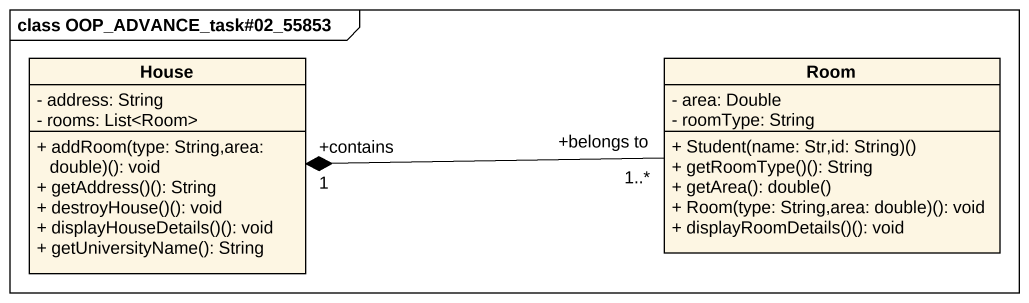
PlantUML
@startuml
mainframe class OOP_ADVANCE_task#02_55853
hide circle
hide empty members
skinparam classAttributeIconSize 0
class House {
  - address: String
  - rooms: List<Room>
  + addRoom(type: String,area: double)(): void
  + getAddress()(): String
  + destroyHouse()(): void
  + displayHouseDetails()(): void
  + getUniversityName(): String
}
class Room {
  - area: Double
  - roomType: String
  + Student(name: Str,id: String)()
  + getRoomType()(): String
  + getArea(): double()
  + Room(type: String,area: double)(): void
  + displayRoomDetails()(): void
}
Room "+belongs to\n1..*" -left-* "+contains\n1" House
@enduml
